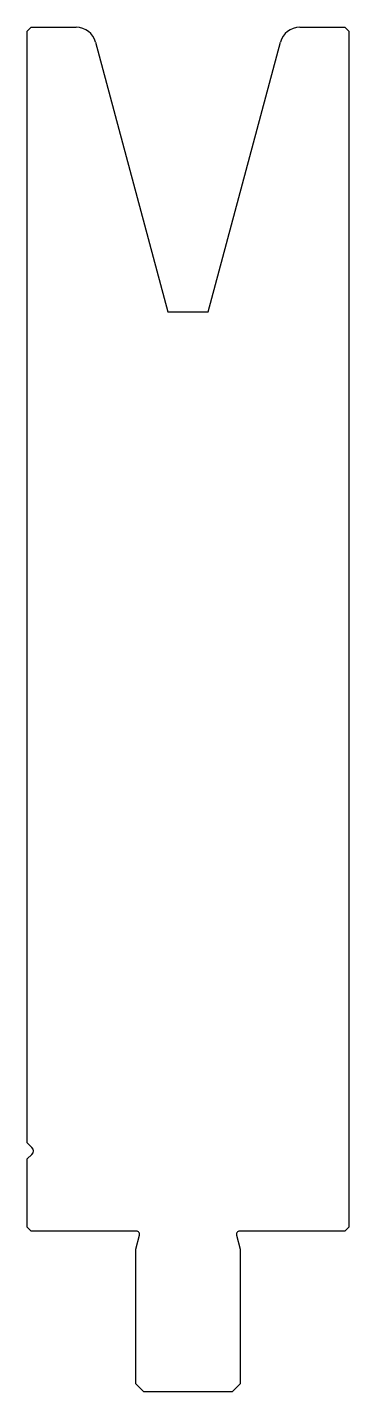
# Model space of a CAD drawing. Header units: metres. Extents: x -21 to 19, y -88 to 82.
import ezdxf

# ---------------------------------------------------------------- set-up
doc = ezdxf.new("R2010")
doc.units = ezdxf.units.M

msp = doc.modelspace()

# ---------------------------------------------------------------- linework, layer by layer
for p, q in [((-20.795654, 82.46778), (-21.295654, 81.96778)), ((-21.295654, -56.53222), (-21.295654, 81.96778)), ((-20.795654, 82.46778), (-15.213972, 82.46778)), ((12.622663, 82.46778), (18.204346, 82.46778)), ((18.704346, 81.96778), (18.204346, 82.46778)), ((18.704346, 81.96778), (18.704346, -67.03222)), ((-12.799157, 80.614827), (-3.795654, 47.013297)), ((1.204346, 47.013297), (10.207849, 80.614827)), ((-3.795654, 47.013297), (1.204346, 47.013297)), ((-20.719918, -57.107956), (-21.295654, -56.53222)), ((-21.295654, -58.53222), (-20.719918, -57.956484)), ((-21.295654, -67.03222), (-21.295654, -58.53222)), ((-21.295654, -67.03222), (-20.795654, -67.53222)), ((-7.715654, -67.53222), (-20.795654, -67.53222)), ((18.204346, -67.53222), (5.124346, -67.53222)), ((18.204346, -67.53222), (18.704346, -67.03222)), ((-7.795654, -69.776266), (-7.329284, -68.035748)), ((4.737975, -68.035748), (5.204346, -69.776266)), ((-7.795654, -86.53222), (-7.795654, -69.776266)), ((5.204346, -69.776266), (5.204346, -86.53222)), ((-7.795654, -86.53222), (-6.795654, -87.53222)), ((4.204346, -87.53222), (5.204346, -86.53222)), ((4.204346, -87.53222), (-6.795654, -87.53222))]:
    msp.add_line(p, q)
for centre, radius, start, end in [((-15.213972, 79.96778), 2.5, 15, 90), ((12.622663, 79.96778), 2.5, 90, 165), ((-21.144182, -57.53222), 0.6, 315, 45), ((-7.715654, -67.93222), 0.4, 345, 90), ((5.124346, -67.93222), 0.4, 90, 195)]:
    msp.add_arc(centre, radius, start, end)

doc.saveas('drawing.dxf')
